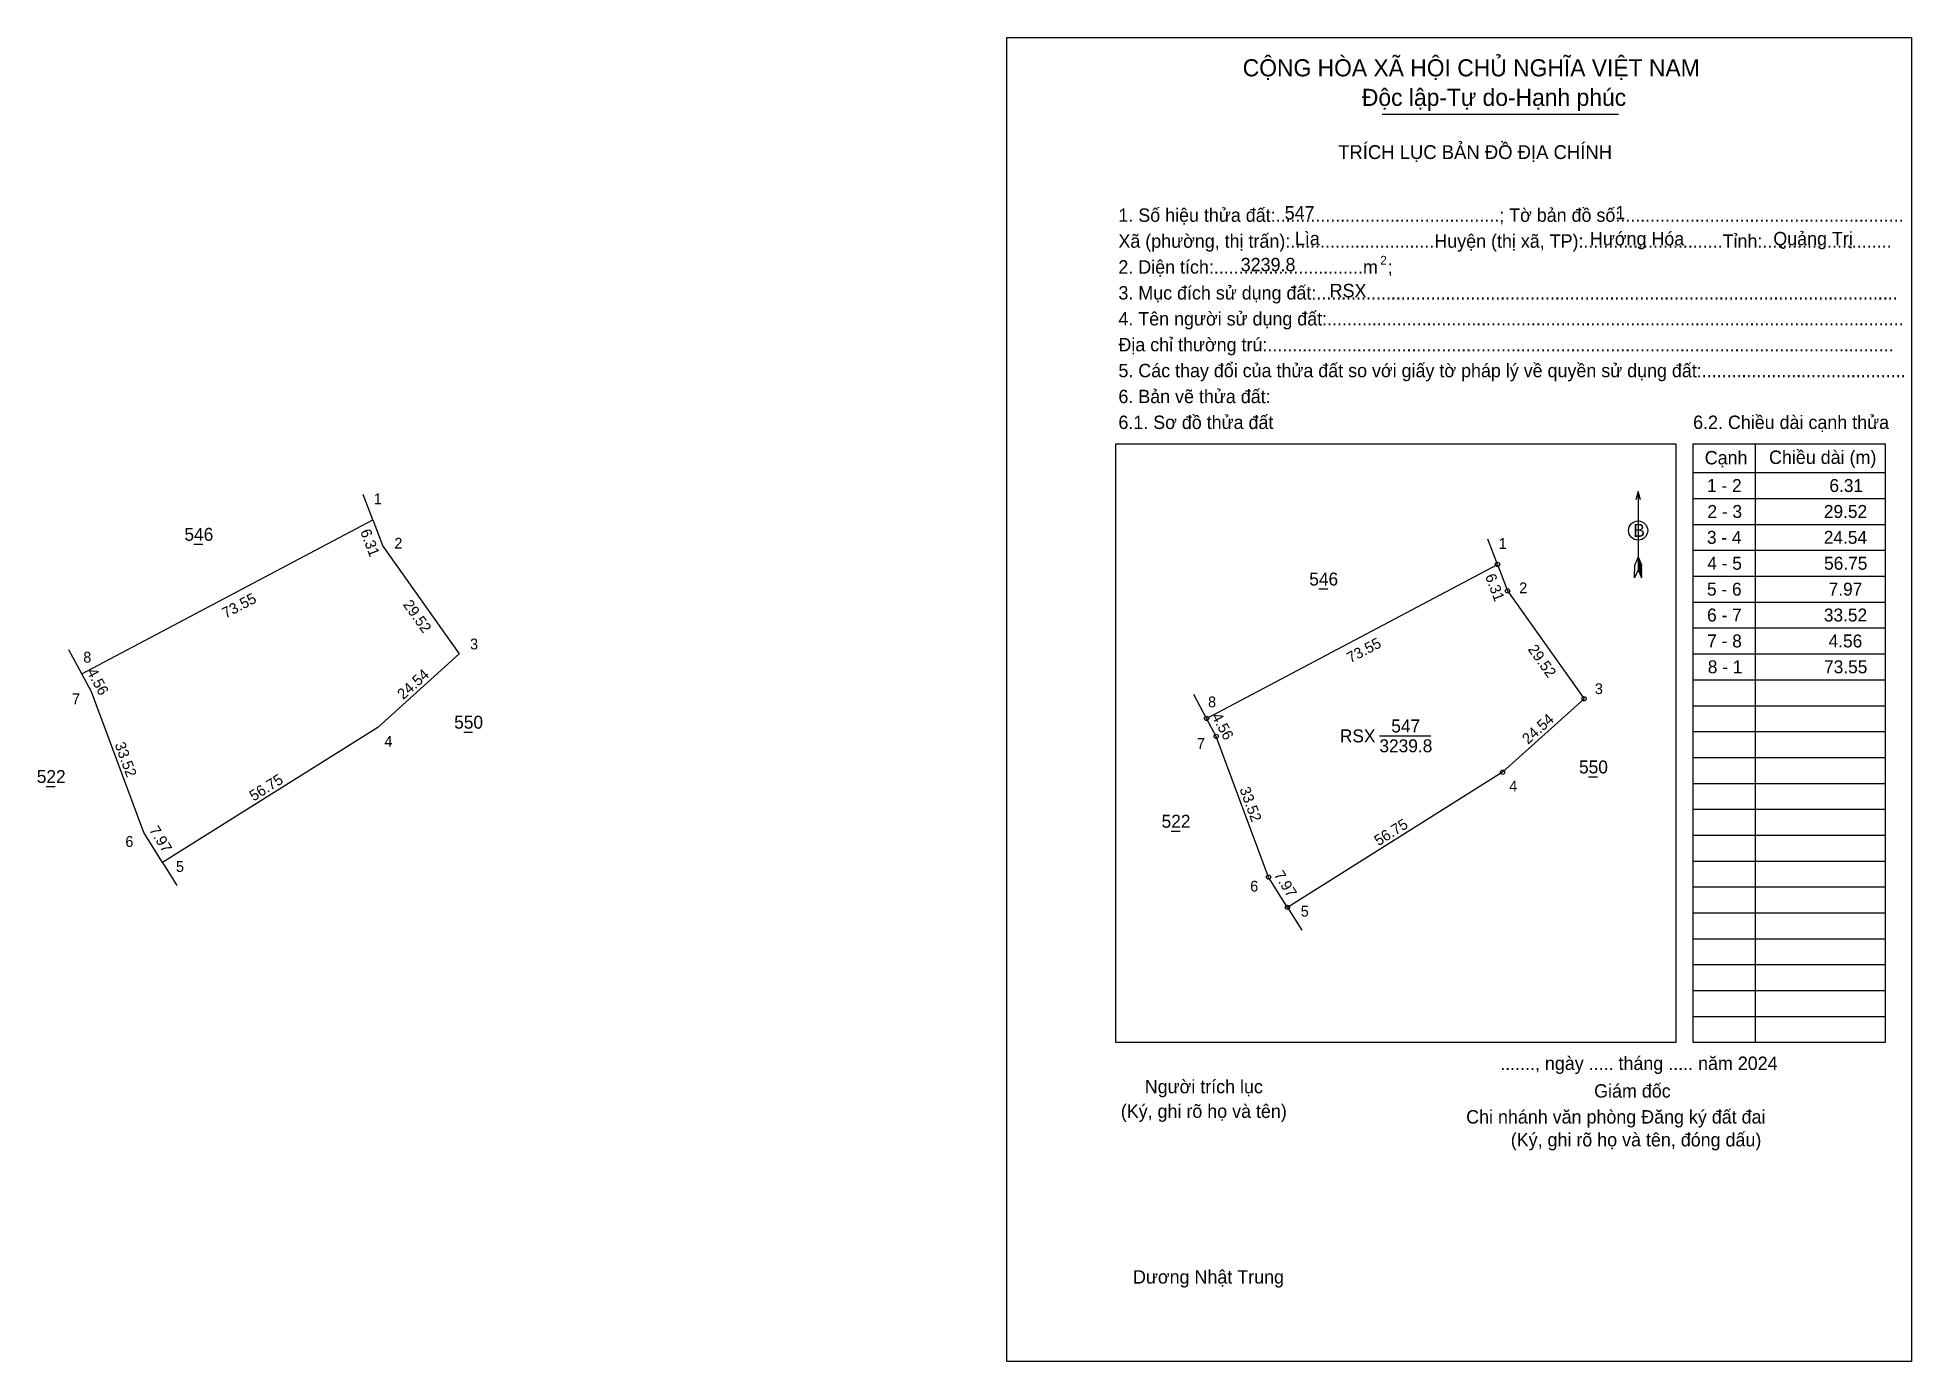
# Model space of a CAD drawing. Extents: x 548776 to 549195, y 1820880 to 1821175.
import ezdxf

# ---------------------------------------------------------------- set-up
doc = ezdxf.new("R2010")
doc.units = 0
for name, color, linetype in [('Level 1', 7, 'Continuous'), ('Level 10', 7, 'Continuous'), ('Level 11', 7, 'Continuous'), ('Level 13', 7, 'Continuous'), ('Level 2', 7, 'Continuous'), ('Level 27', 7, 'Continuous'), ('Level 36', 7, 'Continuous'), ('Level 49', 7, 'Continuous'), ('Level 52', 7, 'Continuous'), ('Level 6', 7, 'Continuous'), ('Level 8', 7, 'Continuous'), ('Level 9', 7, 'Continuous')]:
    doc.layers.add(name, color=color, linetype=linetype)

msp = doc.modelspace()

# ---------------------------------------------------------------- linework, layer by layer
at = {"layer": 'Level 1'}
for p, q in [((548992.83, 1821175.34), (548992.83, 1821175.34)), ((549017.17, 1821084.63), (549017.17, 1821084.63)), ((549160.04, 1821084.63), (549160.04, 1820950.92)), ((549146.15, 1821078.17), (549189.05, 1821078.17)), ((549133.87, 1821073.97), (549133.87, 1821056.48)), ((549146.15, 1821072.39), (549189.05, 1821072.39)), ((549146.15, 1821066.61), (549189.05, 1821066.61)), ((549133.87, 1821059.37), (549133.14, 1821057.58)), ((549133.87, 1821059.37), (549134.61, 1821057.58)), ((549133.87, 1821059.12), (549134.61, 1821057.32)), ((549146.15, 1821060.82), (549189.05, 1821060.82)), ((549133.1, 1821054.69), (549133.14, 1821057.58)), ((549133.87, 1821056.48), (549133.1, 1821054.69)), ((549133.87, 1821058.87), (549134.61, 1821057.07)), ((549133.87, 1821058.62), (549134.62, 1821056.81)), ((549133.87, 1821058.36), (549134.62, 1821056.55)), ((549133.87, 1821058.1), (549134.62, 1821056.29)), ((549133.87, 1821057.85), (549134.62, 1821056.03)), ((549133.87, 1821057.6), (549134.63, 1821055.77)), ((549133.87, 1821057.35), (549134.63, 1821055.51)), ((549133.87, 1821057.1), (549134.63, 1821055.25)), ((549133.87, 1821056.85), (549134.64, 1821055)), ((549133.87, 1821056.48), (549134.64, 1821054.69)), ((549134.64, 1821054.69), (549134.61, 1821057.58)), ((549146.15, 1821055.04), (549189.05, 1821055.04)), ((549146.15, 1821049.25), (549189.05, 1821049.25)), ((549146.15, 1821043.47), (549189.05, 1821043.47)), ((549146.15, 1821037.69), (549189.05, 1821037.69)), ((549146.15, 1821031.9), (549189.05, 1821031.9)), ((549146.15, 1821026.12), (549189.05, 1821026.12)), ((549146.15, 1821020.33), (549189.05, 1821020.33)), ((549146.15, 1821014.55), (549189.05, 1821014.55)), ((549146.15, 1821008.76), (549189.05, 1821008.76)), ((549146.15, 1821002.98), (549189.05, 1821002.98)), ((549146.15, 1820997.2), (549189.05, 1820997.2)), ((549146.15, 1820991.41), (549189.05, 1820991.41)), ((549146.15, 1820985.63), (549189.05, 1820985.63)), ((549146.15, 1820979.84), (549189.05, 1820979.84)), ((549146.15, 1820974.06), (549189.05, 1820974.06)), ((549146.15, 1820968.28), (549189.05, 1820968.28)), ((549146.15, 1820962.49), (549189.05, 1820962.49)), ((549146.15, 1820956.71), (549189.05, 1820956.71)), ((549142.3, 1820950.92), (549142.3, 1820950.92)), ((549194.96, 1820879.65), (549194.96, 1820879.65))]:
    msp.add_line(p, q, dxfattribs=at)
for points in [[(549017.17, 1821084.63), (549142.3, 1821084.63), (549142.3, 1820950.92), (549017.17, 1820950.92)], [(549146.15, 1821084.63), (549189.05, 1821084.63), (549189.05, 1820950.92), (549146.15, 1820950.92)]]:
    msp.add_lwpolyline(points, close=True, dxfattribs=at)
msp.add_lwpolyline([(549134.37, 1821072.11), (549133.87, 1821073.97), (549133.37, 1821072.11)], dxfattribs=at)
msp.add_circle((549133.87, 1821065.23), 2.14, dxfattribs=at)
at = {"layer": 'Level 10'}
msp.add_lwpolyline([(549055.52, 1820981.08), (549051.3, 1820987.84), (549039.62, 1821019.26), (549037.46, 1821023.27), (549102.48, 1821057.66), (549104.72, 1821051.76), (549121.81, 1821027.68), (549103.58, 1821011.26)], close=True, dxfattribs=at)
at = {"layer": 'Level 11'}
for centre in [(549102.48, 1821057.66), (549104.72, 1821051.76), (549121.81, 1821027.68), (549037.46, 1821023.27), (549039.62, 1821019.26), (549103.58, 1821011.26), (549051.3, 1820987.84), (549055.52, 1820981.08), (549055.52, 1820981.08)]:
    msp.add_circle(centre, 0.482, dxfattribs=at)
at = {"layer": 'Level 13'}
msp.add_line((549076.7, 1821158.25), (549129.47, 1821158.25), dxfattribs=at)
at = {"layer": 'Level 2'}
msp.add_lwpolyline([(548992.83, 1821175.35), (549194.96, 1821175.35), (549194.96, 1820879.65), (548992.83, 1820879.65)], close=True, dxfattribs=at)
at = {"layer": 'Level 27'}
for p, q in [((549102.48, 1821057.66), (549100.33, 1821063.29)), ((549037.46, 1821023.27), (549034.6, 1821028.58)), ((549055.52, 1820981.08), (549058.71, 1820975.97))]:
    msp.add_line(p, q, dxfattribs=at)
at = {"layer": 'Level 8'}
for p, q in [((548851.16, 1821067.64), (548849.02, 1821073.27)), ((548811.21, 1821062.17), (548813.2, 1821062.17)), ((548786.14, 1821033.26), (548783.28, 1821038.56)), ((548871.48, 1821020.21), (548873.48, 1821020.21)), ((548778.21, 1821008.08), (548780.21, 1821008.08)), ((548804.2, 1820991.06), (548807.39, 1820985.95))]:
    msp.add_line(p, q, dxfattribs=at)
msp.add_lwpolyline([(548804.2, 1820991.06), (548799.98, 1820997.83), (548788.3, 1821029.24), (548786.14, 1821033.26), (548851.16, 1821067.64), (548853.4, 1821061.74), (548870.49, 1821037.67), (548852.27, 1821021.24)], close=True, dxfattribs=at)
at = {"layer": 'Level 9'}
for p, q in [((549062.52, 1821052.18), (549064.52, 1821052.18)), ((549076.07, 1821019.37), (549087.58, 1821019.37)), ((549122.8, 1821010.22), (549124.79, 1821010.22)), ((549029.53, 1820998.09), (549031.52, 1820998.09))]:
    msp.add_line(p, q, dxfattribs=at)

# ---------------------------------------------------------------- texts
at = {"layer": 'Level 1'}
for s, height, p in [('TRÍCH LỤC BẢN ĐỒ ĐỊA CHÍNH', 3.085, (549066.85, 1821148.21)), ('1. Số hiệu thửa đất:.............................................; Tờ bản đồ số:.........................................................', 2.98847, (549017.76, 1821134.18)), ('Xã (phường, thị trấn):.............................Huyện (thị xã, TP):............................Tỉnh:..........................', 2.98847, (549017.76, 1821128.39)), ('2', 1.93, (549076.27, 1821124.64)), ('2. Diện tích:..............................m  ;', 2.9885, (549017.76, 1821122.61)), ('3. Mục đích sử dụng đất:.....................................................................................................................', 2.98847, (549017.76, 1821116.83)), ('4. Tên người sử dụng đất:....................................................................................................................', 2.98847, (549017.76, 1821111.04)), ('Địa chỉ thường trú:..............................................................................................................................', 2.98847, (549017.76, 1821105.26)), ('5. Các thay đổi của thửa đất so với giấy tờ pháp lý về quyền sử dụng đất:.........................................', 2.98847, (549017.76, 1821099.47)), ('6. Bản vẽ thửa đất:', 2.9885, (549017.76, 1821093.69)), ('6.1. Sơ đồ thửa đất', 2.9885, (549017.76, 1821087.91)), ('6.2. Chiều dài cạnh thửa', 2.9885, (549146.16, 1821087.92)), ('Cạnh', 2.988, (549148.76, 1821080.01)), ('Chiều dài (m)', 2.9885, (549163.12, 1821080.11)), ('B', 2.89, (549132.8, 1821063.82)), ('......., ngày ..... tháng ..... năm 2024', 2.9885, (549103.06, 1820944.76)), ('Người trích lục', 2.9885, (549023.65, 1820939.55)), ('Giám đốc', 2.988, (549124.05, 1820938.59)), ('(Ký, ghi rõ họ và tên)', 2.9885, (549018.29, 1820934.06)), ('Chi nhánh văn phòng Đăng ký đất đai', 2.9885, (549095.46, 1820932.8)), ('(Ký, ghi rõ họ và tên, đóng dấu)', 2.9885, (549105.42, 1820927.69)), ('Dương Nhật Trung', 2.9885, (549021.02, 1820897.05))]:
    msp.add_text(s, height=height, dxfattribs=at).set_placement(p)
at = {"layer": 'Level 13'}
for s, height, p in [('CỘNG HÒA XÃ HỘI CHỦ NGHĨA VIỆT NAM', 3.8175, (549045.53, 1821166.67)), ('Độc lập-Tự do-Hạnh phúc', 3.8175, (549072.16, 1821160.07)), ('547', 2.892, (549078.72, 1821020.14)), ('RSX', 2.892, (549067.24, 1821017.92)), ('3239.8', 2.892, (549076.07, 1821015.71))]:
    msp.add_text(s, height=height, dxfattribs=at).set_placement(p)
at = {"layer": 'Level 36'}
for s, p in [('546', (549060.4, 1821052.95)), ('550', (549120.67, 1821010.99)), ('522', (549027.41, 1820998.86))]:
    msp.add_text(s, height=2.892, dxfattribs=at).set_placement(p)
at = {"layer": 'Level 49'}
for s, rotation, p in [('6.31', 290.8352, (549099.64, 1821055.05)), ('73.55', 27.869, (549069.59, 1821035.56)), ('29.52', 305.367, (549109.12, 1821038.71)), ('4.56', 298.3118, (549038.52, 1821023.72)), ('24.54', 42.0184, (549109.28, 1821017.37)), ('33.52', 290.3899, (549044.77, 1821007.49)), ('56.75', 32.1266, (549075.87, 1820994.71)), ('7.97', 301.9673, (549052.41, 1820988.35))]:
    msp.add_text(s, height=2.41, rotation=rotation, dxfattribs=at).set_placement(p)
at = {"layer": 'Level 52'}
for s, p in [('1 - 2', (549149.27, 1821073.84)), ('6.31', (549176.61, 1821073.84)), ('2 - 3', (549149.36, 1821068.05)), ('29.52', (549175.37, 1821068.05)), ('3 - 4', (549149.25, 1821062.27)), ('24.54', (549175.35, 1821062.27)), ('4 - 5', (549149.32, 1821056.48)), ('56.75', (549175.42, 1821056.48)), ('5 - 6', (549149.26, 1821050.7)), ('7.97', (549176.44, 1821050.7)), ('6 - 7', (549149.28, 1821044.92)), ('33.52', (549175.37, 1821044.92)), ('7 - 8', (549149.3, 1821039.13)), ('4.56', (549176.43, 1821039.13)), ('8 - 1', (549149.44, 1821033.35)), ('73.55', (549175.42, 1821033.35))]:
    msp.add_text(s, height=2.892, dxfattribs=at).set_placement(p)
at = {"layer": 'Level 6'}
for s, height, p in [('547', 2.988, (549054.91, 1821134.71)), ('1', 2.99, (549128.79, 1821134.75)), ('Lìa', 2.988, (549057.2, 1821128.96)), ('Hướng Hóa', 2.988, (549123.11, 1821128.92)), ('Quảng Trị', 2.988, (549164.08, 1821128.94)), ('3239.8', 2.988, (549045.09, 1821123.14)), ('RSX', 2.988, (549064.96, 1821117.33))]:
    msp.add_text(s, height=height, dxfattribs=at).set_placement(p)
at = {"layer": 'Level 8'}
for s, height, p in [('1', 2.41, (548851.4, 1821071.12)), ('546', 2.892, (548809.08, 1821062.94)), ('2', 2.41, (548855.99, 1821061.2)), ('8', 2.41, (548786.48, 1821035.74)), ('3', 2.41, (548872.9, 1821038.69)), ('7', 2.41, (548783.98, 1821026.45)), ('550', 2.892, (548869.35, 1821020.98)), ('4', 2.41, (548853.76, 1821016.96)), ('522', 2.892, (548776.09, 1821008.85)), ('6', 2.41, (548795.89, 1820994.58)), ('5', 2.41, (548807.19, 1820988.99))]:
    msp.add_text(s, height=height, dxfattribs=at).set_placement(p)
for s, rotation, p in [('6.31', 290.8352, (548848.32, 1821065.03)), ('73.55', 27.869, (548818.28, 1821045.54)), ('29.52', 305.367, (548857.81, 1821048.69)), ('4.56', 298.3118, (548787.2, 1821033.7)), ('24.54', 42.0184, (548857.97, 1821027.35)), ('33.52', 290.3899, (548793.45, 1821017.47)), ('56.75', 32.1266, (548824.56, 1821004.7)), ('7.97', 301.9673, (548801.1, 1820998.34))]:
    msp.add_text(s, height=2.41, rotation=rotation, dxfattribs=at).set_placement(p)
at = {"layer": 'Level 9'}
for s, p in [('1', (549102.72, 1821061.13)), ('2', (549107.31, 1821051.22)), ('3', (549124.21, 1821028.71)), ('8', (549037.79, 1821025.76)), ('7', (549035.3, 1821016.47)), ('4', (549105.08, 1821006.98)), ('6', (549047.2, 1820984.6)), ('5', (549058.5, 1820979.01))]:
    msp.add_text(s, height=2.41, dxfattribs=at).set_placement(p)

doc.saveas('drawing.dxf')
